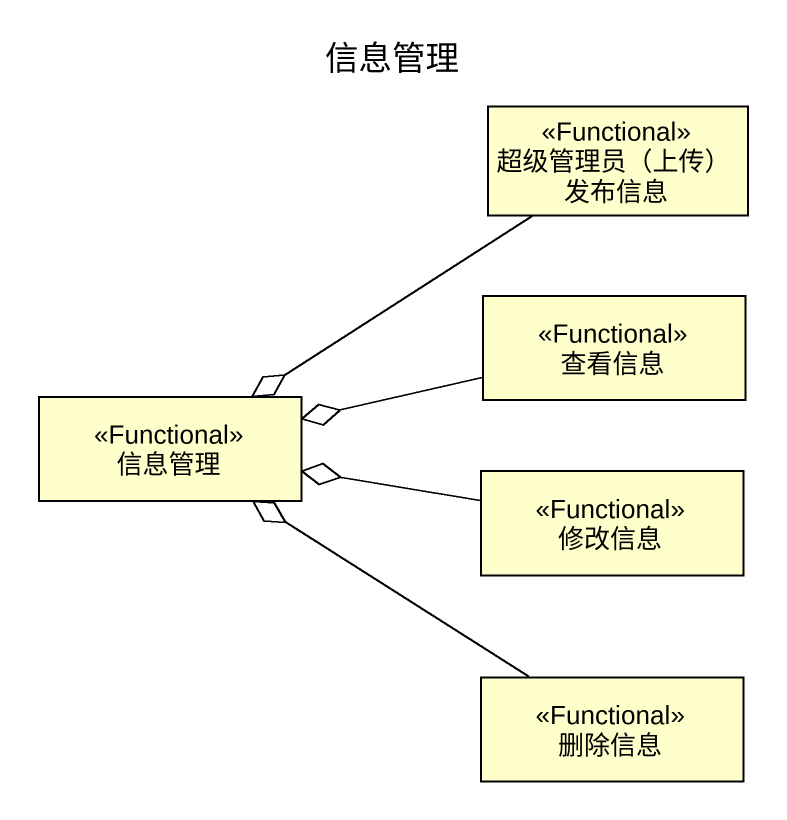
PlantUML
@startuml
title 信息管理
hide circle
hide empty members
class "超级管理员（上传）发布信息" as 超级管理员_上传_发布信息 <<Functional>>
class 查看信息 <<Functional>>
class 信息管理 <<Functional>>
class 修改信息 <<Functional>>
class 删除信息 <<Functional>>
超级管理员_上传_发布信息 --o 信息管理
查看信息 -left-o 信息管理
修改信息 -left-o 信息管理
删除信息 -up-o 信息管理
@enduml
